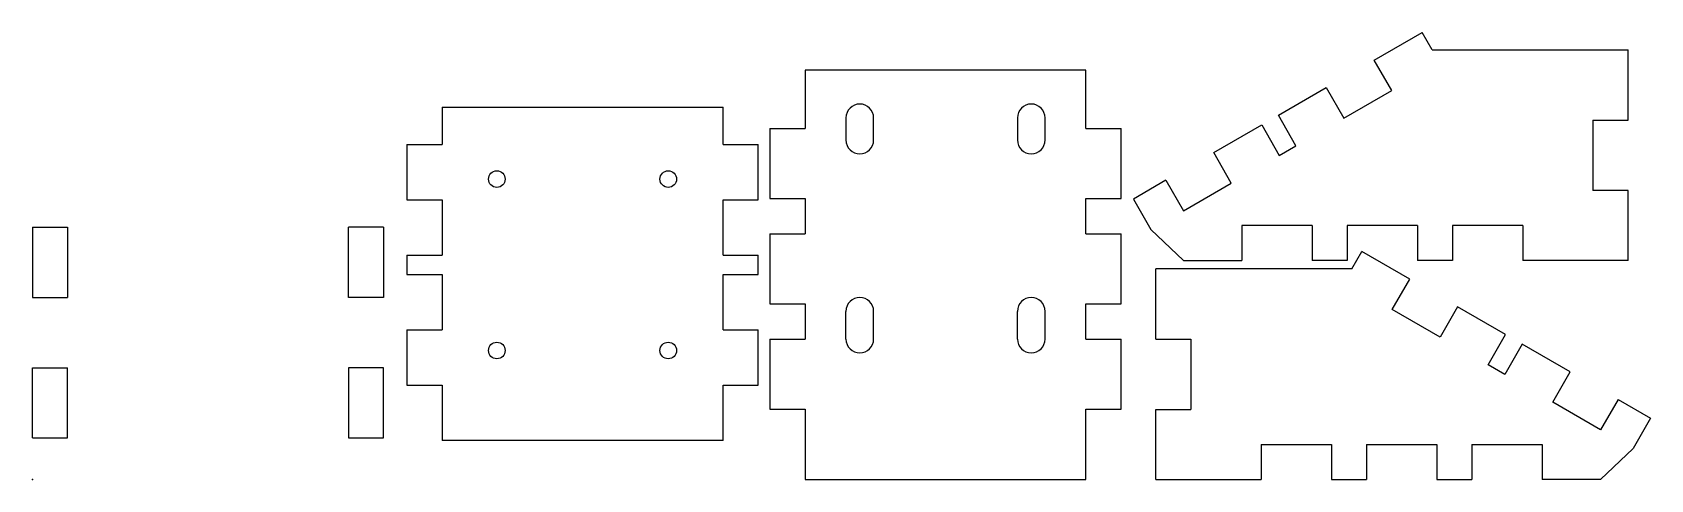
# Model space of a CAD drawing. Header units: millimetres. Extents: x 0 to 293, y 0 to 81.
import ezdxf

# ---------------------------------------------------------------- set-up
doc = ezdxf.new("R2010")
doc.units = ezdxf.units.MM
doc.layers.add('CAD', color=7, linetype='Continuous')

msp = doc.modelspace()

# ---------------------------------------------------------------- linework, layer by layer
msp.add_point((0, 0))
at = {"layer": 'CAD', "linetype": 'Continuous'}
for p, q in [((242.64, 75.89), (251.3, 80.89)), ((253.13, 77.72), (251.3, 80.89)), ((253.13, 77.72), (288.55, 77.72)), ((288.55, 65.02), (288.55, 77.72)), ((190.52, 74.08), (139.72, 74.08)), ((139.72, 74.08), (139.72, 63.53)), ((190.52, 63.53), (190.52, 74.08)), ((245.81, 70.39), (242.64, 75.89)), ((225.32, 65.89), (233.98, 70.89)), ((233.98, 70.89), (237.15, 65.39)), ((237.15, 65.39), (245.81, 70.39)), ((74.09, 67.39), (74.09, 60.6)), ((74.09, 67.39), (124.89, 67.39)), ((124.89, 60.6), (124.89, 67.39)), ((147.12, 65.43), (147.12, 61.43)), ((152.12, 61.43), (152.12, 65.43)), ((178.12, 65.43), (178.12, 61.43)), ((183.12, 61.43), (183.12, 65.43)), ((228.49, 60.39), (225.32, 65.89)), ((282.2, 65.02), (282.2, 52.32)), ((282.2, 65.02), (288.55, 65.02)), ((133.37, 63.53), (133.37, 50.83)), ((133.37, 63.53), (139.72, 63.53)), ((190.52, 63.53), (196.87, 63.53)), ((196.87, 50.83), (196.87, 63.53)), ((213.63, 59.14), (222.29, 64.14)), ((222.29, 64.14), (225.46, 58.64)), ((67.74, 60.6), (74.09, 60.6)), ((67.74, 60.6), (67.74, 50.6)), ((124.89, 60.6), (131.24, 60.6)), ((131.24, 50.6), (131.24, 60.6)), ((216.8, 53.64), (213.63, 59.14)), ((225.46, 58.64), (228.49, 60.39)), ((204.97, 54.14), (199.09, 50.75)), ((204.97, 54.14), (208.14, 48.64)), ((208.14, 48.64), (216.8, 53.64)), ((67.74, 50.6), (74.09, 50.6)), ((74.09, 50.6), (74.09, 40.6)), ((124.89, 50.6), (131.24, 50.6)), ((124.89, 40.6), (124.89, 50.6)), ((133.37, 50.83), (139.72, 50.83)), ((139.72, 50.83), (139.72, 44.48)), ((190.52, 44.48), (190.52, 50.83)), ((190.52, 50.83), (196.87, 50.83)), ((199.09, 50.75), (202.26, 45.25)), ((288.55, 52.32), (282.2, 52.32)), ((288.55, 39.62), (288.55, 52.32)), ((0, 45.65), (0, 32.95)), ((0, 45.65), (6.35, 45.65)), ((6.35, 45.65), (6.35, 32.95)), ((63.5, 45.65), (57.15, 45.65)), ((57.15, 32.95), (57.15, 45.65)), ((63.5, 45.65), (63.5, 32.95)), ((133.37, 44.48), (139.72, 44.48)), ((133.37, 44.48), (133.37, 31.78)), ((190.52, 44.48), (196.87, 44.48)), ((196.87, 31.78), (196.87, 44.48)), ((202.26, 45.25), (208.15, 39.62)), ((218.7, 45.97), (218.7, 39.62)), ((231.4, 45.97), (218.7, 45.97)), ((231.4, 45.97), (231.4, 39.62)), ((237.75, 45.97), (237.75, 39.62)), ((250.45, 45.97), (237.75, 45.97)), ((250.45, 45.97), (250.45, 39.62)), ((256.8, 45.97), (256.8, 39.62)), ((269.5, 45.97), (256.8, 45.97)), ((269.5, 45.97), (269.5, 39.62)), ((238.58, 38.1), (240.41, 41.27)), ((249.07, 36.27), (240.41, 41.27)), ((67.74, 40.6), (74.09, 40.6)), ((67.74, 40.6), (67.74, 37.1)), ((124.89, 40.6), (131.24, 40.6)), ((131.24, 37.1), (131.24, 40.6)), ((238.58, 38.1), (203.16, 38.1)), ((203.16, 25.4), (203.16, 38.1)), ((208.15, 39.62), (218.7, 39.62)), ((237.75, 39.62), (231.4, 39.62)), ((256.8, 39.62), (250.45, 39.62)), ((288.55, 39.62), (269.5, 39.62)), ((67.74, 37.1), (74.09, 37.1)), ((74.09, 37.1), (74.09, 27.1)), ((124.89, 37.1), (131.24, 37.1)), ((124.89, 27.1), (124.89, 37.1)), ((245.9, 30.78), (249.07, 36.27)), ((0, 32.95), (6.35, 32.95)), ((63.5, 32.95), (57.15, 32.95)), ((133.37, 31.78), (139.72, 31.78)), ((139.72, 31.78), (139.72, 25.43)), ((147.12, 25.43), (147.12, 30.43)), ((152.12, 25.43), (152.12, 30.43)), ((178.12, 25.43), (178.12, 30.43)), ((183.12, 25.43), (183.12, 30.43)), ((190.52, 31.78), (196.87, 31.78)), ((190.52, 25.43), (190.52, 31.78)), ((254.56, 25.78), (245.9, 30.78)), ((257.73, 31.27), (254.56, 25.78)), ((266.39, 26.27), (257.73, 31.27)), ((67.74, 27.1), (74.09, 27.1)), ((67.74, 27.1), (67.74, 17.1)), ((124.89, 27.1), (131.24, 27.1)), ((131.24, 17.1), (131.24, 27.1)), ((133.37, 25.43), (139.72, 25.43)), ((133.37, 25.43), (133.37, 12.73)), ((190.52, 25.43), (196.87, 25.43)), ((196.87, 12.73), (196.87, 25.43)), ((203.16, 25.4), (209.51, 25.4)), ((209.51, 25.4), (209.51, 12.7)), ((263.22, 20.78), (266.39, 26.27)), ((269.42, 24.52), (266.25, 19.03)), ((278.09, 19.52), (269.42, 24.52)), ((266.25, 19.03), (263.22, 20.78)), ((0, 7.55), (0, 20.25)), ((0, 20.25), (6.35, 20.25)), ((6.35, 7.55), (6.35, 20.25)), ((63.5, 20.25), (57.15, 20.25)), ((57.15, 20.25), (57.15, 7.55)), ((63.5, 7.55), (63.5, 20.25)), ((274.91, 14.03), (278.09, 19.52)), ((67.74, 17.1), (74.09, 17.1)), ((74.09, 17.1), (74.09, 7.1)), ((124.89, 17.1), (131.24, 17.1)), ((124.89, 7.1), (124.89, 17.1)), ((133.37, 12.73), (139.72, 12.73)), ((139.72, 12.73), (139.72, 0.03)), ((190.52, 0.03), (190.52, 12.73)), ((190.52, 12.73), (196.87, 12.73)), ((203.16, 0), (203.16, 12.7)), ((203.16, 12.7), (209.51, 12.7)), ((283.57, 9.03), (274.91, 14.03)), ((286.75, 14.52), (283.57, 9.03)), ((286.75, 14.52), (292.62, 11.13)), ((292.62, 11.13), (289.45, 5.63)), ((0, 7.55), (6.35, 7.55)), ((57.15, 7.55), (63.5, 7.55)), ((124.89, 7.1), (74.09, 7.1)), ((222.21, 6.35), (234.91, 6.35)), ((222.21, 6.35), (222.21, 0)), ((234.91, 6.35), (234.91, 0)), ((241.26, 6.35), (241.26, 0)), ((241.26, 6.35), (253.96, 6.35)), ((253.96, 6.35), (253.96, 0)), ((260.31, 6.35), (260.31, 0)), ((260.31, 6.35), (273.01, 6.35)), ((273.01, 6.35), (273.01, 0)), ((283.56, 0), (289.45, 5.63)), ((139.72, 0.03), (190.52, 0.03)), ((283.56, 0), (273.01, 0)), ((203.16, 0), (222.21, 0)), ((234.91, 0), (241.26, 0)), ((253.96, 0), (260.31, 0))]:
    msp.add_line(p, q, dxfattribs=at)
for centre in [(83.99, 54.35), (114.99, 54.35), (83.99, 23.35), (114.99, 23.35)]:
    msp.add_circle(centre, 1.5, dxfattribs=at)
for centre, start, end in [((149.62, 65.43), 0, 180), ((180.62, 65.43), 0, 180), ((149.62, 61.43), 180, 0), ((180.62, 61.43), 180, 0), ((149.62, 30.43), 0, 180), ((180.62, 30.43), 0, 180), ((149.62, 25.43), 180, 0), ((180.62, 25.43), 180, 0)]:
    msp.add_arc(centre, 2.5, start, end, dxfattribs=at)

doc.saveas('drawing.dxf')
